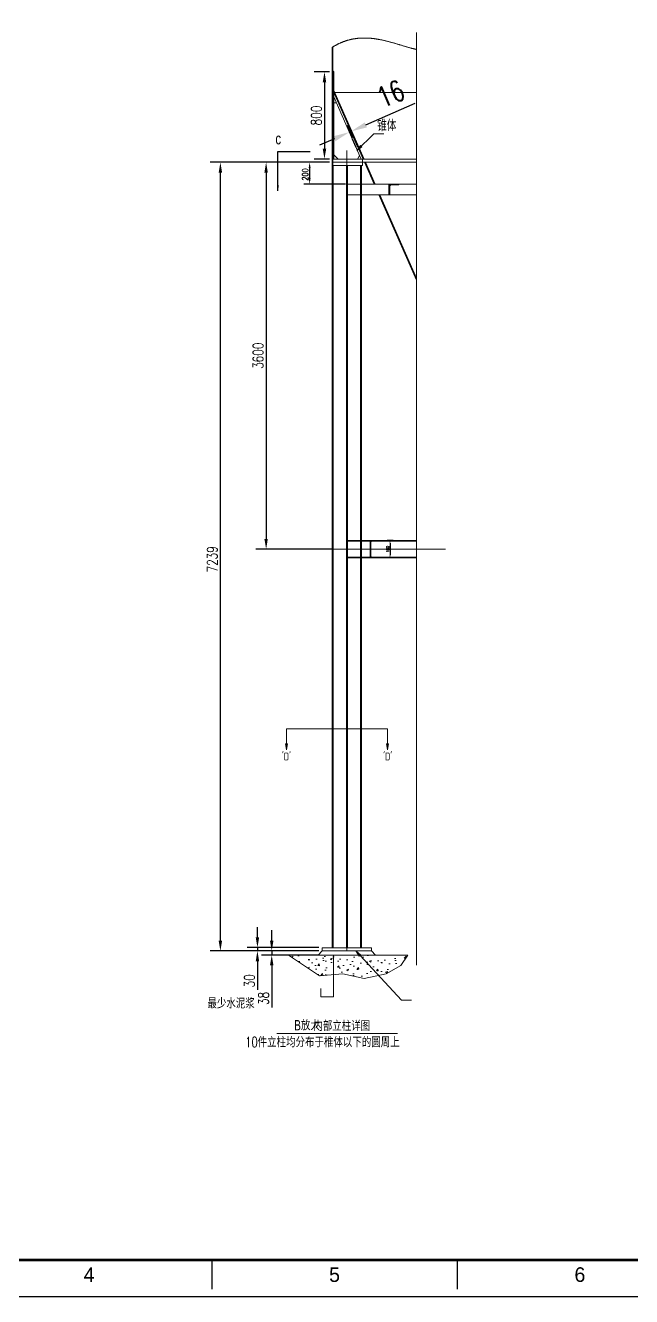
# Model space of a CAD drawing. Extents: x -1260320 to -915870, y -314911 to -145307.
# Drawn here: x -1160558 to -1149437, y -314239 to -290902 of the extents above; entities that cross this region are included whole.
import ezdxf
from ezdxf.enums import TextEntityAlignment as Align

# ---------------------------------------------------------------- set-up
doc = ezdxf.new("R2010")
doc.units = 0
doc.header["$LTSCALE"] = 1500
doc.header["$MEASUREMENT"] = 0
doc.header["$PDMODE"] = 1
doc.header["$PDSIZE"] = 50
for name, pattern in [('DASHEDX2', [1.5, 1, -0.5]), ('PF_CENTER', [2, 1.25, -0.25, 0.25, -0.25]), ('PF_DASHED', [0.75, 0.5, -0.25]), ('PF_DIVIDE', [1.25, 0.5, -0.25, 0, -0.25, 0, -0.25])]:
    doc.linetypes.add(name, pattern=pattern)
doc.layers.get('0').update_dxf_attribs({"color": 3, "linetype": 'CONTINUOUS'})
doc.layers.get('DEFPOINTS').update_dxf_attribs({"linetype": 'CONTINUOUS'})
for name, color, linetype in [('008_EQUIP', 1, 'CONTINUOUS'), ('_TCC_NET_BORDER', 7, 'CONTINUOUS'), ('SMPEN_CENTER', 1, 'PF_CENTER'), ('SMPEN_DASHED', 5, 'PF_DASHED'), ('SMPEN_THICK', 7, 'CONTINUOUS'), ('剖面线', 6, 'CONTINUOUS'), ('双点划线', 6, 'PF_DIVIDE'), ('尺寸线', 3, 'CONTINUOUS'), ('粗实线', 7, 'CONTINUOUS')]:
    doc.layers.add(name, color=color, linetype=linetype)
doc.layers.add('尺寸公差', color=5, linetype='CONTINUOUS', lineweight=25)
doc.layers.add('细虚线', color=2, linetype='DASHEDX2', lineweight=25)
doc.styles.add('_TCC_NET_FSHZ_D_W1', font='tcc_comp', dxfattribs={"bigfont": 'tcc_chin'})
doc.styles.add('_TCC_NET_FSHZ_S_W075', font='tcc_simp', dxfattribs={"width": 0.75, "bigfont": 'tcc_hzdx'})
doc.styles.add('ROMANS', font='romans', dxfattribs={"width": 0.75})
doc.styles.get("Standard").update_dxf_attribs({"font": 'isocp.shx', "width": 0.707, "bigfont": 'hztxt.shx'})
doc.dimstyles.get("Standard").update_dxf_attribs({"dimscale": 150, "dimtxt": 2.5, "dimasz": 2, "dimexe": 2, "dimexo": 1, "dimgap": 1, "dimtad": 1, "dimdec": 0, "dimzin": 0, "dimdsep": 46, "dimtxsty": 'ROMANS', "dimcen": 0.09, "dimadec": 0, "dimazin": 0, "dimtfac": 1, "dimtdec": 4, "dimtmove": 0, "dimatfit": 3, "dimfxl": 0, "dimtolj": 1, "dimtzin": 0, "dimarcsym": 0})

# ---------------------------------------------------------------- blocks, each defined once
blk = doc.blocks.new('*D194')
at = {"layer": 'DEFPOINTS', "color": 0}
for p in [(-1154916, -293415), (-1156142, -300517), (-1154843, -300517)]:
    blk.add_point(p, dxfattribs=at)
at = {"layer": '尺寸线', "color": 3, "lineweight": -2}
for p, q in [((-1154979, -293415), (-1156331, -293415)), ((-1156142, -293604), (-1156142, -300328)), ((-1154906, -300517), (-1156331, -300517))]:
    blk.add_line(p, q, dxfattribs=at)
at = {"layer": '尺寸线', "color": 3}
for points in [[(-1156174, -293604), (-1156111, -293604), (-1156142, -293415)], [(-1156174, -300328), (-1156111, -300328), (-1156142, -300517)]]:
    blk.add_solid(points, dxfattribs=at)
at = {"layer": '尺寸线', "color": 3, "lineweight": 15, "insert": (-1156291, -296966), "char_height": 189, "attachment_point": 5, "rotation": 90, "style": 'ROMANS'}
blk.add_mtext('\\A1;3600', dxfattribs=at)
blk = doc.blocks.new('*D195')
at = {"layer": 'DEFPOINTS', "color": 0}
for p in [(-1156981, -293415), (-1154916, -293415), (-1155111, -307893)]:
    blk.add_point(p, dxfattribs=at)
at = {"layer": '尺寸线', "color": 3, "lineweight": -2}
for p, q in [((-1154979, -293415), (-1157170, -293415)), ((-1156981, -307704), (-1156981, -293604)), ((-1155174, -307893), (-1157170, -307893))]:
    blk.add_line(p, q, dxfattribs=at)
at = {"layer": '尺寸线', "color": 3}
for points in [[(-1157013, -293604), (-1156950, -293604), (-1156981, -293415)], [(-1157013, -307704), (-1156950, -307704), (-1156981, -307893)]]:
    blk.add_solid(points, dxfattribs=at)
at = {"layer": '尺寸线', "color": 3, "lineweight": 15, "insert": (-1157130, -300704), "char_height": 189, "attachment_point": 5, "rotation": 90, "style": 'ROMANS'}
blk.add_mtext('\\A1;7239', dxfattribs=at)
blk = doc.blocks.new('*D196')
at = {"layer": 'DEFPOINTS', "color": 0}
for p in [(-1156302, -307833), (-1155111, -307833), (-1155111, -307893)]:
    blk.add_point(p, dxfattribs=at)
at = {"layer": '尺寸线', "color": 3, "lineweight": -2}
for p, q in [((-1156302, -307644), (-1156302, -307455)), ((-1155174, -307833), (-1156491, -307833)), ((-1155174, -307893), (-1156491, -307893)), ((-1156302, -307833), (-1156302, -307893)), ((-1156302, -308082), (-1156302, -308609))]:
    blk.add_line(p, q, dxfattribs=at)
at = {"layer": '尺寸线', "color": 3}
for points in [[(-1156333, -307644), (-1156270, -307644), (-1156302, -307833)], [(-1156333, -308082), (-1156270, -308082), (-1156302, -307893)]]:
    blk.add_solid(points, dxfattribs=at)
at = {"layer": '尺寸线', "color": 3, "lineweight": 15, "insert": (-1156450, -308440), "char_height": 189, "attachment_point": 5, "rotation": 90, "style": 'ROMANS'}
blk.add_mtext('\\A1;30', dxfattribs=at)
blk = doc.blocks.new('*D197')
at = {"layer": 'DEFPOINTS', "color": 0}
for p in [(-1156039, -307969), (-1155111, -307893), (-1155111, -307969)]:
    blk.add_point(p, dxfattribs=at)
at = {"layer": '尺寸线', "color": 3, "lineweight": -2}
for p, q in [((-1156039, -307704), (-1156039, -307515)), ((-1155174, -307893), (-1156228, -307893)), ((-1155174, -307969), (-1156228, -307969)), ((-1156039, -307893), (-1156039, -307969)), ((-1156039, -308158), (-1156039, -308933))]:
    blk.add_line(p, q, dxfattribs=at)
at = {"layer": '尺寸线', "color": 3}
for points in [[(-1156071, -307704), (-1156008, -307704), (-1156039, -307893)], [(-1156071, -308158), (-1156008, -308158), (-1156039, -307969)]]:
    blk.add_solid(points, dxfattribs=at)
at = {"layer": '尺寸线', "color": 3, "lineweight": 15, "insert": (-1156188, -308764), "char_height": 189, "attachment_point": 5, "rotation": 90, "style": 'ROMANS'}
blk.add_mtext('\\A1;38', dxfattribs=at)
blk = doc.blocks.new('*D198')
at = {"layer": 'DEFPOINTS', "color": 0}
for p in [(-1153793, -300357), (-1153869, -300677), (-1153793, -300677)]:
    blk.add_point(p, dxfattribs=at)
at = {"layer": '尺寸线', "color": 3, "lineweight": -2}
for p, q in [((-1153811, -300357), (-1153921, -300357)), ((-1153869, -300410), (-1153869, -300625)), ((-1153811, -300677), (-1153921, -300677))]:
    blk.add_line(p, q, dxfattribs=at)
at = {"layer": '尺寸线', "color": 3}
for points in [[(-1153877, -300410), (-1153860, -300410), (-1153869, -300357)], [(-1153877, -300625), (-1153860, -300625), (-1153869, -300677)]]:
    blk.add_solid(points, dxfattribs=at)
at = {"layer": '尺寸线', "color": 3, "lineweight": 15, "insert": (-1153910, -300517), "char_height": 52.5, "attachment_point": 5, "rotation": 90, "style": 'ROMANS'}
blk.add_mtext('\\A1;160', dxfattribs=at)
blk = doc.blocks.new('*D199')
at = {"layer": 'DEFPOINTS', "color": 0}
for p in [(-1154916, -291755), (-1155072, -293355), (-1154916, -293355)]:
    blk.add_point(p, dxfattribs=at)
at = {"layer": '尺寸线', "color": 3, "lineweight": -2}
for p, q in [((-1154979, -291755), (-1155261, -291755)), ((-1155072, -291944), (-1155072, -293166)), ((-1154979, -293355), (-1155261, -293355))]:
    blk.add_line(p, q, dxfattribs=at)
at = {"layer": '尺寸线', "color": 3}
for points in [[(-1155103, -291944), (-1155040, -291944), (-1155072, -291755)], [(-1155103, -293166), (-1155040, -293166), (-1155072, -293355)]]:
    blk.add_solid(points, dxfattribs=at)
at = {"layer": '尺寸线', "color": 3, "lineweight": 15, "insert": (-1155220, -292555), "char_height": 189, "attachment_point": 5, "rotation": 90, "style": 'ROMANS'}
blk.add_mtext('\\A1;800', dxfattribs=at)
blk = doc.blocks.new('*D200')
at = {"layer": 'DEFPOINTS', "color": 0}
for p in [(-1154951, -293415), (-1155344, -293815), (-1154652, -293815)]:
    blk.add_point(p, dxfattribs=at)
at = {"layer": '尺寸线', "color": 3, "lineweight": -2}
for p, q in [((-1154986, -293415), (-1155449, -293415)), ((-1155344, -293520), (-1155344, -293710)), ((-1154687, -293815), (-1155449, -293815))]:
    blk.add_line(p, q, dxfattribs=at)
at = {"layer": '尺寸线', "color": 3}
for points in [[(-1155361, -293520), (-1155326, -293520), (-1155344, -293415)], [(-1155361, -293710), (-1155326, -293710), (-1155344, -293815)]]:
    blk.add_solid(points, dxfattribs=at)
at = {"layer": '尺寸线', "color": 3, "lineweight": 15, "insert": (-1155426, -293639), "char_height": 105, "attachment_point": 5, "rotation": 90, "style": 'ROMANS'}
blk.add_mtext('\\A1;200', dxfattribs=at)
blk = doc.blocks.new('_TCCDWGBORDER01H2A100841X594')
at = {"color": 7, "linetype": 'Continuous'}
for p, q in [((294, 10), (294, 2)), ((361, 10), (361, 2))]:
    blk.add_line(p, q, dxfattribs=at)
blk.add_lwpolyline([(0, 0), (841, 0), (841, 594), (0, 594)], close=True, dxfattribs=at)
at = {"color": 4, "linetype": 'Continuous', "const_width": 0.8}
blk.add_lwpolyline([(25, 10), (831, 10), (831, 584), (25, 584)], close=True, dxfattribs=at)
at = {"color": 7, "style": '_TCC_NET_FSHZ_D_W1'}
for s, p in [('4', (260.5, 6)), ('5', (327.5, 6)), ('6', (394.5, 6))]:
    blk.add_text(s, height=4, dxfattribs=at).set_placement(p, align=Align.MIDDLE_CENTER)
at = {"color": 1, "style": '_TCC_NET_FSHZ_S_W075', "flags": 8}
blk.add_attdef('FILE_NAME', (-6, 0), '', height=4, rotation=90, dxfattribs=at)
blk.add_attdef('USER_NAME', (0, -10), '', height=4, dxfattribs=at)
at = {"color": 1, "style": '_TCC_NET_FSHZ_S_W075', "flags": 9}
blk.add_attdef('BORDER_SIZE', text='', height=4, dxfattribs=at).set_placement((841, -10), align=Align.RIGHT)
blk = doc.blocks.new('*D293')
at = {"layer": '008_EQUIP', "color": 0, "lineweight": -2}
for p, q in [((-1154312, -292728), (-1153407, -292330)), ((-1154616, -292862), (-1154586, -292849)), ((-1154890, -292983), (-1155165, -293103)), ((-1154562, -292983), (-1154495, -293137)), ((-1154533, -292970), (-1154466, -293124))]:
    blk.add_line(p, q, dxfattribs=at)
at = {"layer": '008_EQUIP', "color": 0}
for points in [[(-1154910, -292937), (-1154870, -293028), (-1154616, -292862)], [(-1154332, -292682), (-1154292, -292774), (-1154586, -292849)]]:
    blk.add_solid(points, dxfattribs=at)
at = {"layer": 'DEFPOINTS', "color": 0}
for p in [(-1154623, -292845), (-1154594, -292832), (-1154586, -292849)]:
    blk.add_point(p, dxfattribs=at)
at = {"layer": '008_EQUIP', "color": 0, "lineweight": 15, "insert": (-1153858, -292160), "char_height": 375, "attachment_point": 5, "rotation": 23.7327, "style": 'ROMANS'}
blk.add_mtext('\\A1;16', dxfattribs=at)

msp = doc.modelspace()

# ---------------------------------------------------------------- hatches: boundary and pattern name
at = {"layer": '008_EQUIP', "lineweight": 15}
h = msp.add_hatch(dxfattribs=at)
h.set_pattern_fill('ANSI31', color=0, scale=50, style=0)
h.paths.add_polyline_path([(-1154572.288, -292960.354), (-1154537.332, -292960.354), (-1154633.36, -292741.935), (-1154668.316, -292741.935)])
at = {"layer": '剖面线', "lineweight": 15, "ltscale": 20}
h = msp.add_hatch(dxfattribs=at)
h.set_pattern_fill('ANSI31', color=256, scale=100, style=0)
h.set_pattern_definition([(45, (-1130289.018, -252072.018), (-8.8388348, 8.8388348), [])])
h.paths.add_polyline_path([(-1153700.936, -293815.311), (-1153889.33, -293815.311), (-1153889.33, -294015.311, 0.414213562), (-1153873.33, -293999.311), (-1153873.33, -293857.977, -0.414213562), (-1153846.664, -293831.311), (-1153716.936, -293831.311, 0.414213562)])
h = msp.add_hatch(dxfattribs=at)
h.set_pattern_fill('ANSI31', color=256, scale=100, style=0)
h.set_pattern_definition([(45, (-1172713.03, -282601.962), (-8.838835, 8.838835), [])])
h.paths.add_polyline_path([(-1154101.12, -300357.313), (-1154235.935, -300357.313), (-1154235.935, -300371.313), (-1154206.73, -300371.313, -0.095016717), (-1154197.852, -300369.61), (-1154113.116, -300369.61, 0.421493677)])
h.paths.add_polyline_path([(-1154206.73, -300371.313), (-1154235.935, -300371.313), (-1154235.935, -300517.313), (-1154221.852, -300517.313), (-1154221.852, -300393.61, -0.307109857)])
h.paths.add_polyline_path([(-1154221.852, -300517.313), (-1154235.935, -300517.313), (-1154235.935, -300663.313), (-1154206.994, -300663.313, -0.303864875), (-1154221.852, -300641.122)])
h.paths.add_polyline_path([(-1154113.116, -300665.122), (-1154197.852, -300665.122, -0.098012366), (-1154206.994, -300663.313), (-1154235.935, -300663.313), (-1154235.935, -300677.313), (-1154101.118, -300677.313, 0.418871101)])
h = msp.add_hatch(dxfattribs=at)
h.set_pattern_fill('AR-CONC', color=256, scale=50, style=0)
h.set_pattern_definition([(50, (-1130289.02, -251876.02), (358.6301, -31.376), [37.5, -412.5]), (355, (-1130289, -251876), (-69.3757, 376.096), [30, -330]), (100.4514, (-1130259.13, -251878.63), (289.2547, 344.7198), [31.87, -350.571]), (46.1842, (-1130289, -251776), (533.6205, -82.7595), [56.25, -618.75]), (96.6356, (-1130244.55, -251782.9), (467.3314, 487.059), [47.805, -525.8565]), (351.1842, (-1130289, -251776), (467.331, 487.0593), [45, -495]), (21, (-1130239.02, -251801.02), (298.4535, -201.3094), [37.5, -412.5]), (326, (-1130239, -251801), (121.6577, 362.575), [30, -330]), (71.4514, (-1130214.15, -251817.8), (420.1113, 161.2652), [31.87, -350.571]), (37.5, (-1130289.02, -251876.02), (6.07993, 166.44693), [0, -326, 0, -335, 0, -331.25]), (7.5, (-1130289.02, -251876.02), (131.53477, 197.20586), [0, -191, 0, -318.5, 0, -126.25]), (327.5, (-1130400.52, -251876.02), (266.91122, -11.27744), [0, -125, 0, -390, 0, -517.5]), (317.5, (-1130450.52, -251876.02), (291.5931, 50.0525), [0, -162.5, 0, -259, 0, -367.5])])
h.paths.add_polyline_path([(-1154343.318, -308396.797), (-1153939.453, -308313.239), (-1153672.676, -308160.048), (-1153540.375, -307969.431), (-1155730.298, -307969.431), (-1155162.734, -308350.474), (-1154736.674, -308312.177)])

# ---------------------------------------------------------------- linework, layer by layer
at = {"layer": '008_EQUIP', "color": 0, "lineweight": 15}
for p, q in [((-1154900.01, -291755.313), (-1154916.01, -291734.932)), ((-1154899.794, -292322.074), (-1154852.908, -292322.074)), ((-1154907.698, -307969.431), (-1154907.698, -308737.318)), ((-1155139.953, -308737.318), (-1155139.953, -308582.617)), ((-1155139.953, -308582.617), (-1155139.953, -308582.617)), ((-1154907.698, -308737.318), (-1155139.953, -308737.318))]:
    msp.add_line(p, q, dxfattribs=at)
at = {"layer": 'SMPEN_CENTER', "lineweight": 15, "ltscale": 30}
for p, q in [((-1154660.799, -307893.431), (-1154660.799, -293199.502)), ((-1154660.799, -293257.076), (-1154660.799, -293573.55)), ((-1155456.174, -300517.313), (-1152849.802, -300517.313))]:
    msp.add_line(p, q, dxfattribs=at)
at = {"layer": 'SMPEN_DASHED', "lineweight": 15, "ltscale": 30}
for p, q in [((-1154669.799, -307833.431), (-1154669.799, -293475.313)), ((-1154651.799, -307833.431), (-1154651.799, -293475.313)), ((-1154376.01, -293415.313), (-1154376.01, -293355.313)), ((-1154651.799, -293815.311), (-1154410.799, -293815.311)), ((-1154651.799, -294015.311), (-1154410.799, -294015.311)), ((-1154651.799, -300371.313), (-1153385.586, -300371.313)), ((-1154651.799, -300663.313), (-1153385.586, -300663.313))]:
    msp.add_line(p, q, dxfattribs=at)
at = {"layer": 'SMPEN_THICK', "lineweight": 15, "ltscale": 20}
for p, q in [((-1154900.01, -292095.677), (-1154346.21, -293355.313)), ((-1154900.01, -292135.431), (-1154363.688, -293355.313)), ((-1154900.01, -292214.94), (-1154398.644, -293355.313)), ((-1154467.098, -293355.313), (-1154426.195, -293292.648)), ((-1154337.309, -293415.313), (-1154161.45, -293815.311)), ((-1154319.831, -293415.313), (-1154143.972, -293815.311)), ((-1154073.52, -294015.311), (-1153385.586, -295580.04)), ((-1154056.042, -294015.311), (-1153385.586, -295540.286))]:
    msp.add_line(p, q, dxfattribs=at)
at = {"layer": '剖面线', "lineweight": 15}
msp.add_lwpolyline([(-1153540.375, -307969.431), (-1155730.298, -307969.431), (-1155162.734, -308350.474), (-1154736.674, -308312.177), (-1154343.318, -308396.797), (-1153939.453, -308313.239), (-1153672.676, -308160.048), (-1153540.375, -307969.431)], close=True, dxfattribs=at)
at = {"layer": '双点划线', "lineweight": 15, "ltscale": 120}
msp.add_line((-1153385.586, -291032.837), (-1153385.586, -308155.661), dxfattribs=at)
msp.add_open_spline([(-1154932.01, -291306.522), (-1154364.459, -290942.653), (-1153808.29, -291250.088), (-1153385.586, -291343.028)], degree=3, dxfattribs=at)
at = {"layer": '尺寸公差', "color": 0, "lineweight": 15, "ltscale": 20}
for p, q in [((-1153889.33, -293815.311), (-1153889.33, -294015.311)), ((-1153873.33, -293857.977), (-1153873.33, -293999.311))]:
    msp.add_line(p, q, dxfattribs=at)
at = {"layer": '尺寸公差', "color": 0, "lineweight": 15, "ltscale": 10}
for centre in [(-1153889.33, -293999.311), (-1153716.936, -293815.311)]:
    msp.add_arc(centre, 16, 270, 0, dxfattribs=at)
at = {"layer": '尺寸公差', "color": 0, "lineweight": 15, "ltscale": 20}
msp.add_arc((-1153846.664, -293857.977), 26.667, 90, 180, dxfattribs=at)
at = {"layer": '尺寸线', "lineweight": 15, "ltscale": 20}
for p, q in [((-1154410.799, -300357.313), (-1154651.799, -300357.313)), ((-1154410.799, -300677.313), (-1154651.799, -300677.313))]:
    msp.add_line(p, q, dxfattribs=at)
at = {"layer": '尺寸线', "lineweight": 15}
msp.add_line((-1155946.5, -309411.004), (-1153732.978, -309411.004), dxfattribs=at)
for points in [[(-1154475.414, -293197.18), (-1154403.161, -293113.255), (-1154390.266, -293126.371), (-1154475.414, -293197.18), (-1154409.608, -293106.696), (-1154383.819, -293132.93), (-1154475.414, -293197.18), (-1154165.908, -292892.918), (-1153981.974, -292892.918)], [(-1153912.044, -304198.977), (-1153912.044, -303815.532), (-1155769.103, -303815.532), (-1155769.103, -304198.977), (-1155750.71, -304088.617), (-1155787.496, -304088.617), (-1155769.103, -304198.977), (-1155759.906, -304088.617), (-1155778.3, -304088.617), (-1155769.103, -304198.977)], [(-1153912.044, -304003.003), (-1153912.044, -304198.977), (-1153893.651, -304088.617), (-1153930.437, -304088.617), (-1153912.044, -304198.977), (-1153902.847, -304088.617), (-1153921.241, -304088.617), (-1153912.044, -304198.977)], [(-1154497.397, -307893.431), (-1154429.025, -307980.547), (-1154415.549, -307968.029), (-1154497.397, -307893.431), (-1154435.763, -307986.806), (-1154408.811, -307961.77), (-1154497.397, -307893.431), (-1153657.307, -308797.799), (-1153473.374, -308797.799)]]:
    msp.add_lwpolyline(points, dxfattribs=at)
at = {"layer": '粗实线', "lineweight": 15, "ltscale": 20}
for p, q in [((-1154932.01, -291306.522), (-1154932.01, -307833.431)), ((-1154916.01, -291306.522), (-1154916.01, -307833.431)), ((-1154916.01, -291755.313), (-1154900.01, -291755.313)), ((-1154900.01, -291755.313), (-1154900.01, -293355.313)), ((-1154900.01, -292135.431), (-1153385.586, -292135.431)), ((-1154900.01, -292215.431), (-1154899.794, -292215.431)), ((-1154900.01, -293275.313), (-1154820.01, -293355.313)), ((-1154916.01, -293355.313), (-1153385.586, -293355.313)), ((-1154916.01, -293415.313), (-1154345.183, -293415.313)), ((-1154916.01, -293475.313), (-1154376.01, -293475.313)), ((-1154910.799, -293475.313), (-1154910.799, -294554.313)), ((-1154410.799, -293475.313), (-1154410.799, -294554.313)), ((-1154394.799, -293475.313), (-1154394.799, -307833.431)), ((-1154345.183, -293415.313), (-1153385.586, -293415.313)), ((-1154410.799, -293815.311), (-1153385.586, -293815.311)), ((-1154410.799, -294015.311), (-1153385.586, -294015.311)), ((-1154910.799, -294554.313), (-1154910.799, -296954.313)), ((-1154410.799, -294554.313), (-1154410.799, -296954.313)), ((-1154910.799, -296954.313), (-1154910.799, -299354.313)), ((-1154410.799, -296954.313), (-1154410.799, -299354.313)), ((-1154910.799, -299354.313), (-1154910.799, -301754.313)), ((-1154410.799, -299354.313), (-1154410.799, -301754.313)), ((-1154410.799, -300357.313), (-1153385.586, -300357.313)), ((-1154410.799, -300677.313), (-1153385.586, -300677.313)), ((-1154910.799, -301754.313), (-1154910.799, -304154.313)), ((-1154410.799, -301754.313), (-1154410.799, -304154.313)), ((-1154910.799, -304154.313), (-1154910.799, -306554.313)), ((-1154410.799, -304154.313), (-1154410.799, -306554.313)), ((-1154910.799, -306554.313), (-1154910.799, -307833.431)), ((-1154410.799, -306554.313), (-1154410.799, -307833.431)), ((-1155110.799, -307893.431), (-1155186.799, -307969.431)), ((-1155186.799, -307969.431), (-1154134.799, -307969.431)), ((-1155110.799, -307833.431), (-1154210.799, -307833.431)), ((-1155110.799, -307893.431), (-1155110.799, -307833.431)), ((-1155110.799, -307893.431), (-1154210.799, -307893.431)), ((-1154210.799, -307893.431), (-1154210.799, -307833.431)), ((-1154210.799, -307893.431), (-1154134.799, -307969.431))]:
    msp.add_line(p, q, dxfattribs=at)
at = {"layer": '粗实线', "lineweight": 15, "ltscale": 30}
msp.add_line((-1154376.01, -293415.313), (-1154376.01, -293475.313), dxfattribs=at)
at = {"layer": '粗实线', "color": 0, "lineweight": 15}
for p, q in [((-1154235.935, -300357.313), (-1154101.116, -300357.313)), ((-1154235.935, -300357.313), (-1154235.935, -300677.313)), ((-1154221.852, -300393.61), (-1154221.852, -300641.122)), ((-1154197.852, -300369.61), (-1154113.116, -300369.61)), ((-1154235.935, -300677.313), (-1154101.116, -300677.313)), ((-1154197.852, -300665.122), (-1154113.116, -300665.122))]:
    msp.add_line(p, q, dxfattribs=at)
for centre, start, end in [((-1154197.852, -300393.61), 90, 180), ((-1154197.852, -300641.122), 180, 270)]:
    msp.add_arc(centre, 24, start, end, dxfattribs=at)
at = {"layer": '细虚线', "color": 0, "lineweight": 15, "ltscale": 10}
for p, q in [((-1153700.936, -293815.311), (-1153889.33, -293815.311)), ((-1153716.936, -293831.311), (-1153846.664, -293831.311))]:
    msp.add_line(p, q, dxfattribs=at)
at = {"layer": '细虚线', "color": 0, "lineweight": 15, "ltscale": 20}
for p, q in [((-1154101.116, -300357.313), (-1154101.116, -300357.61)), ((-1154101.116, -300677.122), (-1154101.116, -300677.313))]:
    msp.add_line(p, q, dxfattribs=at)
at = {"layer": '细虚线', "color": 0, "lineweight": 15}
msp.add_arc((-1154113.116, -300357.61), 12, 270, 0, dxfattribs=at)
at = {"layer": '细虚线', "color": 0, "lineweight": 15, "ltscale": 20}
msp.add_arc((-1154113.116, -300677.122), 12, 0, 90, dxfattribs=at)

# ---------------------------------------------------------------- block references
at = {"layer": '_TCC_NET_BORDER', "color": 1, "lineweight": 15, "xscale": 67.20000000001164, "yscale": 67.19999999999709, "zscale": 67.2}
msp.add_blockref('_TCCDWGBORDER01H2A100841X594', (-1176895.207, -314238.724), dxfattribs=at)

# ---------------------------------------------------------------- texts
at = {"layer": '尺寸线', "lineweight": 15, "width": 0.825}
for p in [(-1155769.103, -304309.043), (-1153912.044, -304309.043)]:
    msp.add_text("'D'", height=146.754, dxfattribs=at).set_placement(p, align=Align.MIDDLE)
at = {"layer": '尺寸线', "lineweight": 15, "ltscale": 20, "char_height": 210, "attachment_point": 1}
for s, insert, width in [('{\\Ftxt,hzdx|c134;锥体}', (-1154106.876, -292633.389), 757.81929), ('{\\fArial|b0|i0|c0|p32;c}', (-1155971.244, -292876.381), 180.63469)]:
    msp.add_mtext(s, dxfattribs=dict(at, insert=insert, width=width))
at = {"layer": '尺寸线', "color": 3, "lineweight": 15, "ltscale": 20, "char_height": 189, "attachment_point": 9}
for s, insert in [('{\\Ftxt,hzdx|c134;最少水泥浆}', (-1156350.599, -308949.707)), ('{\\fArial|b0|i0|c0|p32;B\\Ftxt,hzdx|c134;放大}', (-1155157.248, -309351.531)), ('{\\Ftxt,hzdx|c134;内部立柱详图}', (-1154233.505, -309363.853)), ('{\\Ftxt,hzdx|c134;10件立柱均分布于椎体以下的圆周上}', (-1153691.771, -309663.226))]:
    msp.add_mtext(s, dxfattribs=dict(at, insert=insert))

# ---------------------------------------------------------------- dimensions: what is measured, and where the dimension line sits
at = {"layer": '008_EQUIP', "color": 0, "lineweight": 15}
dim = msp.add_aligned_dim(p1=(-1154622.865, -292845.315), p2=(-1154593.571, -292832.436), distance=-18.097, text='16', dimstyle='Standard', dxfattribs=at)
dim.commit()
dim.dimension.update_dxf_attribs({"geometry": '*D293', "text_midpoint": (-1153857.773, -292160.032)})
at = {"layer": '尺寸线', "lineweight": 15}
for base, p1, p2, text, picture, middle in [((-1155071.579, -293355.313), (-1154916.01, -291755.313), (-1154916.01, -293355.313), '800', '*D199', (-1155220.079, -292555.313)), ((-1156142.129, -300517.313), (-1154916.01, -293415.313), (-1154843.076, -300517.313), '3600', '*D194', (-1156290.629, -296966.313))]:
    dim = msp.add_linear_dim(base=base, p1=p1, p2=p2, angle=90, text=text, dimstyle='Standard', override={"dimscale": 54, "dimtxt": 3.5, "dimasz": 3.5, "dimexe": 3.5, "dimexo": 1.166667, "dimgap": 1, "dimtad": 1, "dimtih": 0, "dimdec": 2, "dimzin": 8, "dimclrd": 3, "dimclre": 3, "dimclrt": 3, "dimtdec": 2, "dimatfit": 0, "dimtzin": 8}, dxfattribs=at)
    dim.commit()
    dim.dimension.update_dxf_attribs({"geometry": picture, "text_midpoint": middle})
for base, p1, p2, text, override, picture, middle in [((-1156981.062, -293415.313), (-1155110.799, -307893.431), (-1154916.01, -293415.313), '7239', {"dimscale": 54, "dimtxt": 3.5, "dimasz": 3.5, "dimexe": 3.5, "dimexo": 1.166667, "dimgap": 1, "dimtad": 1, "dimtih": 0, "dimdec": 2, "dimzin": 8, "dimclrd": 3, "dimclre": 3, "dimclrt": 3, "dimtdec": 2, "dimatfit": 0, "dimtzin": 8}, '*D195', (-1156981.062, -300704.351)), ((-1155343.835, -293815.311), (-1154951.01, -293415.313), (-1154651.799, -293815.311), '200', {"dimscale": 30, "dimtxt": 3.5, "dimasz": 3.5, "dimexe": 3.5, "dimexo": 1.166667, "dimgap": 1, "dimtad": 1, "dimtih": 0, "dimdec": 2, "dimzin": 8, "dimclrd": 3, "dimclre": 3, "dimclrt": 3, "dimtdec": 2, "dimatfit": 0, "dimtzin": 8}, '*D200', (-1155343.835, -293638.624)), ((-1156301.876, -307833.431), (-1155110.799, -307893.431), (-1155110.799, -307833.431), '30', {"dimscale": 54, "dimtxt": 3.5, "dimasz": 3.5, "dimexe": 3.5, "dimexo": 1.166667, "dimgap": 1, "dimtad": 1, "dimtih": 0, "dimdec": 2, "dimzin": 8, "dimclrd": 3, "dimclre": 3, "dimclrt": 3, "dimtdec": 2, "dimatfit": 0, "dimtzin": 8}, '*D196', (-1156301.876, -308440.181)), ((-1156039.038, -307969.431), (-1155110.799, -307893.431), (-1155110.799, -307969.431), '38', {"dimscale": 54, "dimtxt": 3.5, "dimasz": 3.5, "dimexe": 3.5, "dimexo": 1.166667, "dimgap": 1, "dimtad": 1, "dimtih": 0, "dimdec": 2, "dimzin": 8, "dimclrd": 3, "dimclre": 3, "dimclrt": 3, "dimtdec": 2, "dimatfit": 0, "dimtzin": 8}, '*D197', (-1156039.038, -308763.844))]:
    dim = msp.add_linear_dim(base=base, p1=p1, p2=p2, angle=90, text=text, dimstyle='Standard', override=override, dxfattribs=at)
    dim.commit()
    dim.dimension.update_dxf_attribs({"geometry": picture, "text_midpoint": middle, "dimtype": 160})
at = {"layer": '尺寸线', "lineweight": 15, "ltscale": 20}
dim = msp.add_linear_dim(base=(-1153868.695, -300677.313), p1=(-1153793.3, -300357.313), p2=(-1153793.3, -300677.313), angle=90, text='160', dimstyle='Standard', override={"dimscale": 15, "dimtxt": 3.5, "dimasz": 3.5, "dimexe": 3.5, "dimexo": 1.166667, "dimgap": 1, "dimtad": 1, "dimtih": 0, "dimdec": 2, "dimzin": 8, "dimclrd": 3, "dimclre": 3, "dimclrt": 3, "dimtdec": 2, "dimatfit": 0, "dimtzin": 8}, dxfattribs=at)
dim.commit()
dim.dimension.update_dxf_attribs({"geometry": '*D198', "text_midpoint": (-1153909.945, -300517.313)})

# ---------------------------------------------------------------- leaders
msp.add_leader([(-1155924.927, -293940.157), (-1155924.927, -293218.377), (-1155333.928, -293218.377)], dimstyle='Standard', override={"dimscale": 30, "dimtxt": 3.5, "dimasz": 3.5, "dimexe": 3.5, "dimexo": 1.166667, "dimgap": 1, "dimtad": 0, "dimtih": 0, "dimdec": 2, "dimzin": 8, "dimclrd": 3, "dimclre": 3, "dimclrt": 3, "dimtdec": 2, "dimatfit": 0, "dimtzin": 8}, dxfattribs=at)

doc.saveas('drawing.dxf')
